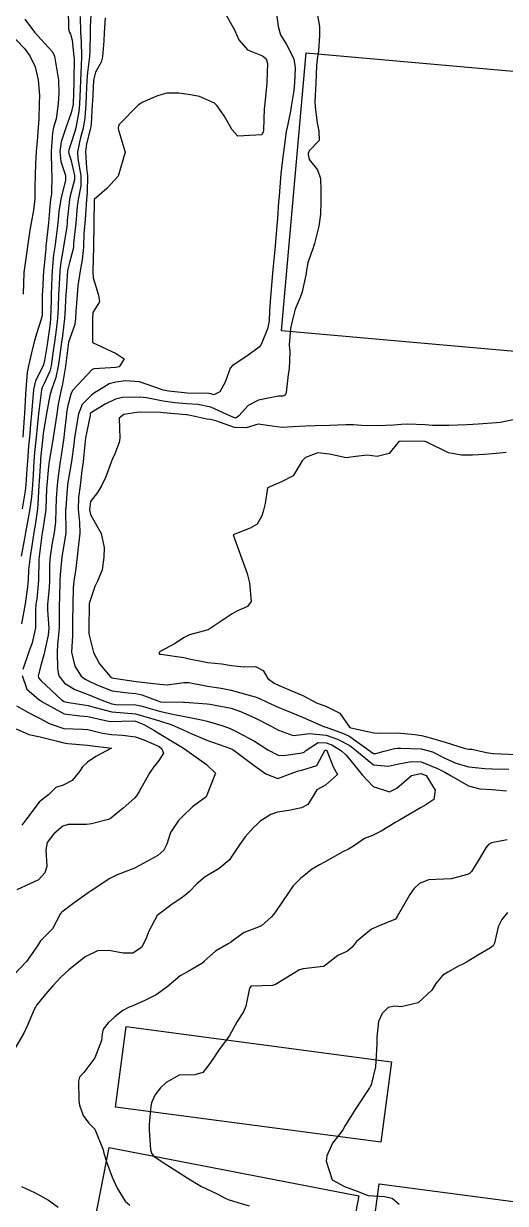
# Model space of a CAD drawing. Header units: metres. Extents: x 292545 to 299085, y 7450245 to 7463078.
# Drawn here: x 295996.8 to 296037.2, y 7456643.4 to 7456742.4 of the extents above; entities that cross this region are included whole.
import ezdxf

# ---------------------------------------------------------------- set-up
doc = ezdxf.new("R2010")
doc.units = ezdxf.units.M
for name, color, linetype in [('Curvas de Nivel 1m', 11, 'Continuous'), ('Curvas de Nivel 5m', 15, 'Continuous'), ('Edificações', 30, 'Continuous')]:
    doc.layers.add(name, color=color, linetype=linetype)

msp = doc.modelspace()

# ---------------------------------------------------------------- linework, layer by layer
at = {"layer": 'Curvas de Nivel 1m', "flags": 128}
for points, elevation in [([(296002.462, 7456743.614), (296002.383, 7456742.102), (296002.373, 7456741.615), (296002.355, 7456740.108), (296002.322, 7456739.615), (296002.152, 7456738.288), (296002.096, 7456737.617), (296002.044, 7456736.374), (296002.012, 7456735.618), (296001.924, 7456734.476), (296001.779, 7456733.62), (296001.572, 7456732.81), (296001.309, 7456731.624), (296001.329, 7456731.032), (296001.579, 7456729.621), (296001.576, 7456728.759), (296001.368, 7456727.623), (296001.29, 7456727.028), (296001.17, 7456725.625), (296000.984, 7456723.963), (296000.963, 7456723.635), (296000.927, 7456723.358), (296000.633, 7456722.34), (296000.491, 7456721.775), (296000.474, 7456721.641), (296000.344, 7456719.904), (296000.324, 7456719.643), (296000.241, 7456717.988), (296000.213, 7456717.644), (296000.038, 7456716.168), (295999.97, 7456715.646), (295999.795, 7456714.393), (295999.694, 7456713.648), (295999.486, 7456712.687), (295999.135, 7456711.654), (295998.994, 7456711.167), (295998.715, 7456709.658), (295998.683, 7456709.456), (295998.468, 7456708.179), (295998.407, 7456707.717), (295998.399, 7456707.661), (295998.211, 7456705.888), (295998.19, 7456705.662), (295998.086, 7456703.993), (295998.07, 7456703.663), (295997.993, 7456702.068), (295997.952, 7456701.664), (295997.754, 7456700.285), (295997.657, 7456699.667), (295997.473, 7456698.547), (295997.329, 7456697.67), (295997.202, 7456696.547), (295997.156, 7456695.678), (295997.097, 7456694.893), (295996.925, 7456693.681), (295996.615, 7456692.023)], 682), ([(296000.529, 7456743.635), (296000.563, 7456741.94), (296000.633, 7456741.633), (296000.714, 7456741.485), (296000.857, 7456741.003), (296001.014, 7456739.628), (296001.021, 7456739.447), (296001.009, 7456737.628), (296001.005, 7456737.434), (296000.94, 7456735.629), (296000.928, 7456735.493), (296000.786, 7456734.89), (296000.34, 7456733.637), (295999.936, 7456732.461), (295999.823, 7456731.644), (295999.909, 7456730.817), (296000.313, 7456729.636), (296000.313, 7456729.23), (295999.897, 7456727.642), (295999.729, 7456726.602), (295999.65, 7456725.645), (295999.529, 7456724.515), (295999.397, 7456723.653), (295999.306, 7456722.99), (295999.191, 7456721.654), (295999.166, 7456721.106), (295999.107, 7456719.655), (295999.094, 7456719.159), (295999.052, 7456717.655), (295999.015, 7456717.217), (295998.794, 7456715.658), (295998.763, 7456715.446), (295998.537, 7456714.101), (295998.456, 7456713.738), (295998.418, 7456713.661), (295997.772, 7456712.416), (295997.611, 7456711.669), (295997.522, 7456710.645), (295997.439, 7456709.67), (295997.364, 7456708.781), (295997.267, 7456707.672), (295997.204, 7456706.92), (295997.113, 7456705.673), (295997.069, 7456705.031), (295996.969, 7456703.674), (295996.916, 7456703.166), (295996.659, 7456701.677)], 684), ([(296001.539, 7456742.967), (296001.573, 7456741.623), (296001.602, 7456740.876), (296001.634, 7456739.622), (296001.603, 7456738.85), (296001.549, 7456737.623), (296001.526, 7456736.903), (296001.477, 7456735.623), (296001.415, 7456734.995), (296001.157, 7456733.626), (296001.079, 7456733.317), (296000.753, 7456732.283), (296000.584, 7456731.794), (296000.558, 7456731.633), (296000.578, 7456731.469), (296000.736, 7456730.983), (296001.069, 7456729.627), (296001.069, 7456729.277), (296000.706, 7456727.927), (296000.638, 7456727.631), (296000.451, 7456725.859), (296000.432, 7456725.634), (296000.4, 7456725.364), (296000.135, 7456723.645), (295999.912, 7456722.369), (295999.829, 7456721.648), (295999.758, 7456720.502), (295999.714, 7456719.649), (295999.672, 7456718.57), (295999.626, 7456717.65), (295999.527, 7456716.692), (295999.383, 7456715.652), (295999.279, 7456714.919), (295999.091, 7456713.654), (295998.979, 7456713.205), (295998.518, 7456712.194), (295998.342, 7456711.834), (295998.299, 7456711.662), (295998.084, 7456710.069), (295998.036, 7456709.664), (295997.89, 7456708.244), (295997.832, 7456707.666), (295997.711, 7456706.4), (295997.654, 7456705.668), (295997.576, 7456704.514), (295997.524, 7456703.669), (295997.442, 7456702.63), (295997.316, 7456701.671), (295997.175, 7456700.878), (295996.945, 7456699.674), (295996.847, 7456699.186), (295996.568, 7456697.678)], 683), ([(296003.632, 7456742.852), (296003.55, 7456741.603), (296003.514, 7456740.945), (296003.417, 7456739.604), (296003.289, 7456739.153), (296002.823, 7456738.3), (296002.672, 7456737.755), (296002.657, 7456737.612), (296002.556, 7456735.851), (296002.545, 7456735.612), (296002.455, 7456733.934), (296002.406, 7456733.614), (296002.074, 7456732.296), (296001.973, 7456731.618), (296002.065, 7456730.281), (296002.138, 7456729.616), (296002.121, 7456728.204), (296002.065, 7456727.616), (296001.975, 7456726.325), (296001.923, 7456725.618), (296001.851, 7456724.809), (296001.803, 7456723.623), (296001.712, 7456722.548), (296001.54, 7456721.626), (296001.348, 7456720.366), (296001.293, 7456719.63), (296001.174, 7456718.216), (296001.142, 7456717.632), (296001.072, 7456717.136), (296000.553, 7456715.64), (296000.317, 7456713.86), (296000.291, 7456713.642), (296000.042, 7456712.12), (295999.936, 7456711.646), (295999.689, 7456710.454), (295999.561, 7456709.649), (295999.423, 7456708.701), (295999.266, 7456707.652), (295999.154, 7456706.952), (295998.943, 7456705.655), (295998.88, 7456705.204), (295998.727, 7456703.657), (295998.707, 7456703.36), (295998.647, 7456701.657), (295998.628, 7456701.419), (295998.364, 7456699.761), (295998.353, 7456699.671), (295998.121, 7456697.886), (295998.084, 7456697.663), (295998.064, 7456697.388), (295998.032, 7456695.664), (295997.887, 7456694.079), (295997.825, 7456693.667), (295997.783, 7456693.163), (295997.782, 7456691.667), (295997.498, 7456690.428), (295997.223, 7456689.675), (295996.725, 7456688.18)], 681), ([(296017.979, 7456743.429), (296018.155, 7456742.142), (296018.353, 7456741.425), (296018.855, 7456740.631), (296019.453, 7456739.414), (296019.571, 7456738.673), (296019.521, 7456737.413), (296019.456, 7456736.764), (296019.245, 7456735.415), (296019.182, 7456735.023), (296018.843, 7456733.419), (296018.831, 7456733.361), (296018.765, 7456732.886), (296018.584, 7456731.583), (296018.558, 7456731.422), (296018.365, 7456729.785), (296018.343, 7456729.424), (296018.226, 7456727.899), (296018.186, 7456727.425), (296018.091, 7456726.013), (296018.037, 7456725.426), (296017.978, 7456724.742), (296017.874, 7456723.432), (296017.762, 7456722.307), (296017.669, 7456721.434), (296017.586, 7456720.409), (296017.511, 7456719.436), (296017.427, 7456718.274), (296017.378, 7456717.438), (296017.255, 7456716.758), (296016.722, 7456715.447), (296016.551, 7456715.231), (296015.525, 7456714.478), (296014.537, 7456713.833), (296014.312, 7456713.696), (296014.12, 7456713.474), (296013.69, 7456712.304), (296013.259, 7456711.482), (296012.748, 7456711.24), (296012.501, 7456711.3), (296012.337, 7456711.329), (296010.502, 7456711.38), (296008.984, 7456711.535), (296008.504, 7456711.628), (296008.367, 7456711.679), (296006.52, 7456712.312), (296005.342, 7456712.398), (296004.52, 7456712.303), (296003.962, 7456712.152), (296003.065, 7456711.604), (296002.732, 7456711.385), (296002.507, 7456711.242), (296001.687, 7456710.43), (296001.385, 7456709.626), (296001.167, 7456708.327), (296001.053, 7456707.631), (296000.989, 7456707.098), (296000.796, 7456705.635), (296000.473, 7456703.699), (296000.466, 7456703.639), (296000.406, 7456702.94), (296000.315, 7456701.719), (296000.312, 7456701.641), (296000.335, 7456699.669), (296000.33, 7456699.64), (296000.038, 7456697.951), (295999.996, 7456697.643), (295999.849, 7456696.123), (295999.83, 7456695.645), (295999.793, 7456694.152), (295999.77, 7456693.645), (295999.766, 7456692.157), (295999.764, 7456691.645), (295999.627, 7456690.272), (295999.588, 7456689.647), (295999.63, 7456688.245), (295999.743, 7456687.645), (296000.217, 7456687.038), (296001.094, 7456686.509), (296002.208, 7456686.079), (296003.341, 7456685.599), (296004.198, 7456685.292), (296004.532, 7456685.253), (296006.198, 7456685.218), (296006.614, 7456685.146), (296008.19, 7456684.68), (296009.29, 7456684.425), (296010.184, 7456684.267), (296011.717, 7456683.967), (296012.178, 7456683.856), (296013.408, 7456683.481), (296013.975, 7456683.277), (296014.17, 7456683.193), (296014.683, 7456682.949), (296016.16, 7456682.176), (296017.29, 7456681.439), (296018.146, 7456680.992), (296018.607, 7456680.962), (296020.15, 7456681.175), (296020.315, 7456681.233), (296020.48, 7456681.397), (296021.501, 7456682.046), (296022.16, 7456682.04), (296022.656, 7456681.871), (296023.462, 7456681.36), (296023.811, 7456681.018), (296024.143, 7456680.659), (296025.196, 7456679.339), (296026.113, 7456678.353), (296027.499, 7456677.926), (296028.112, 7456678.235), (296029.332, 7456679.292), (296030.125, 7456679.447), (296030.559, 7456679.276), (296031.319, 7456678.06), (296031.218, 7456677.269), (296030.548, 7456676.826), (296030.096, 7456676.572), (296028.321, 7456675.542), (296028.084, 7456675.403), (296028.028, 7456675.366), (296027.935, 7456675.311), (296026.792, 7456674.603), (296026.067, 7456674.246), (296025.399, 7456674), (296024.46, 7456673.346), (296024.051, 7456673.117), (296023.568, 7456672.877), (296022.039, 7456672.021), (296021.622, 7456671.8), (296020.932, 7456671.391), (296020.431, 7456670.992), (296020.022, 7456670.647), (296019.405, 7456670.016), (296018.979, 7456669.415), (296017.988, 7456667.936), (296017.769, 7456667.649), (296017.584, 7456667.434), (296016.743, 7456666.674), (296015.972, 7456666.366), (296015.306, 7456666.12), (296014.386, 7456665.466), (296014.152, 7456665.276), (296013.958, 7456665.152), (296012.879, 7456664.556), (296011.936, 7456663.715), (296011.847, 7456663.588), (296011.752, 7456663.502), (296010.592, 7456662.848), (296009.922, 7456662.463), (296008.81, 7456661.537), (296007.906, 7456660.869), (296007.022, 7456660.438), (296005.897, 7456659.942), (296005.633, 7456659.835), (296005.116, 7456659.578), (296004.437, 7456659.032), (296003.877, 7456658.519), (296003.473, 7456657.991), (296003.391, 7456657.597), (296003.315, 7456657.056), (296002.756, 7456655.606), (296001.83, 7456654.353), (296001.48, 7456653.969), (296001.397, 7456653.624), (296001.411, 7456652.012), (296001.469, 7456651.623), (296001.784, 7456650.752), (296002.267, 7456650.102), (296002.761, 7456649.605), (296003.475, 7456647.866), (296003.53, 7456647.593), (296003.568, 7456647.419), (296003.736, 7456646.872), (296004.212, 7456645.585), (296004.649, 7456644.645), (296005.299, 7456643.574), (296005.698, 7456643.233)], 679), ([(296021.401, 7456743.392), (296021.614, 7456742.132), (296021.612, 7456741.389), (296021.544, 7456740.084), (296021.41, 7456739.391), (296021.353, 7456738.874), (296021.303, 7456737.393), (296021.213, 7456735.809), (296021.24, 7456735.393), (296021.426, 7456734.037), (296021.548, 7456733.388), (296021.582, 7456732.566), (296020.748, 7456731.712), (296020.672, 7456731.472), (296020.669, 7456731.401), (296020.739, 7456730.988), (296021.448, 7456730.107), (296021.689, 7456729.386), (296021.726, 7456728.367), (296021.729, 7456727.384), (296021.701, 7456726.403), (296021.564, 7456725.387), (296021.186, 7456723.92), (296021.036, 7456723.394), (296020.916, 7456723.128), (296020.637, 7456722.309), (296020.501, 7456721.525), (296020.482, 7456721.401), (296020.15, 7456719.862), (296019.98, 7456719.406), (296019.575, 7456718.428), (296019.316, 7456717.413), (296019.182, 7456716.806), (296019.081, 7456715.415), (296019.127, 7456714.834), (296019.067, 7456713.415), (296018.998, 7456712.943), (296018.817, 7456711.417), (296018.721, 7456711.198), (296018.5, 7456711.119), (296018.188, 7456711.113), (296016.496, 7456710.772), (296015.617, 7456710.333), (296014.834, 7456709.466), (296014.643, 7456709.307), (296014.481, 7456709.308), (296014.101, 7456709.474), (296012.49, 7456710.193), (296011.397, 7456710.412), (296010.492, 7456710.462), (296009.475, 7456710.548), (296008.494, 7456710.695), (296007.092, 7456710.966), (296006.505, 7456711.031), (296005.088, 7456711), (296004.502, 7456710.879), (296003.638, 7456710.456), (296002.485, 7456709.755), (296002.411, 7456709.684), (296002.383, 7456709.611), (296002.358, 7456709.488), (296001.978, 7456707.617), (296001.851, 7456706.21), (296001.797, 7456705.62), (296001.681, 7456704.876), (296001.52, 7456703.623), (296001.4, 7456702.622), (296001.371, 7456701.625), (296001.471, 7456700.529), (296001.498, 7456699.623), (296001.396, 7456698.667), (296001.291, 7456697.626), (296001.13, 7456696.427), (296000.998, 7456695.63), (296000.939, 7456695.005), (296000.906, 7456693.631), (296000.901, 7456692.252), (296000.902, 7456691.631), (296000.877, 7456691.018), (296000.816, 7456689.631), (296001.072, 7456688.469), (296001.608, 7456687.619), (296001.964, 7456687.357), (296002.219, 7456687.235), (296002.934, 7456686.884), (296004.211, 7456686.403), (296005.561, 7456686.225), (296006.209, 7456686.17), (296006.715, 7456686.069), (296008.056, 7456685.542), (296008.202, 7456685.491), (296008.261, 7456685.481), (296010.202, 7456685.442), (296010.283, 7456685.438), (296012.2, 7456685.3), (296012.424, 7456685.272), (296014.195, 7456684.924), (296014.987, 7456684.666), (296016.183, 7456684.128), (296017.556, 7456683.436), (296018.17, 7456683.097), (296019.399, 7456682.645), (296020.166, 7456682.738), (296020.738, 7456682.824), (296022.166, 7456682.659), (296023.134, 7456682.337), (296024.157, 7456681.805), (296024.732, 7456681.344), (296026.136, 7456680.177), (296027.381, 7456680.071), (296028.137, 7456680.25), (296029.306, 7456680.458), (296030.14, 7456680.42), (296031.53, 7456679.868), (296032.127, 7456679.553), (296032.651, 7456679.255), (296034.115, 7456678.427), (296035.067, 7456678.181), (296036.112, 7456678.099), (296037.3, 7456678.009)], 678), ([(295995.516, 7456741.693), (295996.849, 7456740.285), (295997.318, 7456739.675), (295997.742, 7456738.758), (295998.017, 7456737.668), (295998.106, 7456736.361), (295998.104, 7456735.667), (295998.065, 7456734.383), (295998.014, 7456733.668), (295997.914, 7456732.51), (295997.852, 7456731.669), (295997.795, 7456730.606), (295997.75, 7456729.67), (295997.733, 7456728.649), (295997.721, 7456727.67), (295997.629, 7456726.73), (295997.42, 7456725.673), (295997.298, 7456725.042), (295997.119, 7456723.675), (295997.068, 7456723.255), (295996.83, 7456721.678), (295996.811, 7456721.488), (295996.735, 7456719.679)], 686), ([(296038.143, 7456709.193), (296036.765, 7456708.922), (296036.48, 7456708.888), (296034.936, 7456708.768), (296034.478, 7456708.739), (296033.965, 7456708.725), (296032.477, 7456708.656), (296031.097, 7456708.653), (296030.477, 7456708.707), (296029.007, 7456708.765), (296028.477, 7456708.738), (296027.851, 7456708.684), (296026.476, 7456708.637), (296025.149, 7456708.67), (296024.477, 7456708.715), (296023.835, 7456708.718), (296022.476, 7456708.652), (296021.246, 7456708.621), (296020.475, 7456708.602), (296019.354, 7456708.532), (296018.474, 7456708.495), (296017.651, 7456708.609), (296016.476, 7456708.762), (296015.46, 7456708.473), (296014.473, 7456708.475), (296012.911, 7456709.053), (296012.48, 7456709.166), (296012.166, 7456709.181), (296010.654, 7456709.517), (296010.502, 7456709.538), (296010.483, 7456709.539), (296010.462, 7456709.541), (296008.485, 7456709.728), (296008.287, 7456709.741), (296006.486, 7456709.771), (296006.298, 7456709.76), (296005.195, 7456709.583), (296004.803, 7456709.263), (296004.853, 7456707.586), (296004.815, 7456707.229), (296004.443, 7456706.278), (296004.211, 7456705.817), (296004.133, 7456705.593), (296003.672, 7456704.346), (296003.325, 7456703.601), (296002.972, 7456703.04), (296002.4, 7456702.281), (296002.314, 7456701.611), (296002.386, 7456701.175), (296003.298, 7456699.601), (296003.542, 7456698.407), (296003.524, 7456697.598), (296003.38, 7456696.547), (296002.979, 7456695.603), (296002.772, 7456695.15), (296002.295, 7456693.722), (296002.281, 7456693.622), (296002.25, 7456691.61), (296002.266, 7456691.181), (296002.64, 7456689.606), (296003.165, 7456688.67), (296004.043, 7456687.592), (296004.222, 7456687.488), (296004.354, 7456687.456), (296006.219, 7456687.17), (296007.683, 7456687.014), (296008.217, 7456686.937), (296008.842, 7456686.908), (296010.219, 7456687.101), (296010.65, 7456687.084), (296012.216, 7456686.796), (296013.358, 7456686.627), (296014.213, 7456686.461), (296015.602, 7456686.063), (296016.207, 7456685.888), (296016.526, 7456685.765), (296017.228, 7456685.435), (296018.197, 7456685.002), (296018.892, 7456684.713), (296020.185, 7456684.175), (296022.04, 7456683.381), (296022.172, 7456683.334), (296023.633, 7456682.824), (296024.165, 7456682.548), (296025.871, 7456681.333), (296026.15, 7456681.144), (296026.353, 7456681.125), (296027.044, 7456681.321), (296027.908, 7456681.56), (296028.156, 7456681.58), (296028.428, 7456681.578), (296030.155, 7456681.533), (296031.084, 7456681.271), (296032.145, 7456680.751), (296033.055, 7456680.335), (296034.134, 7456680.009), (296035.491, 7456679.861), (296036.132, 7456679.837), (296037.5, 7456679.828)], 677), ([(296037.274, 7456706.379), (296036.449, 7456706.308), (296035.455, 7456706.213), (296034.447, 7456706.176), (296033.522, 7456706.168), (296032.449, 7456706.353), (296030.563, 7456707.279), (296030.463, 7456707.317), (296030.422, 7456707.322), (296028.463, 7456707.341), (296028.275, 7456707.303), (296027.455, 7456706.308), (296026.444, 7456706.053), (296025.609, 7456706.175), (296024.443, 7456706.018), (296023.861, 7456705.939), (296022.446, 7456706.239), (296021.462, 7456706.375), (296020.441, 7456705.969), (296020.15, 7456705.69), (296019.981, 7456705.405), (296019.398, 7456704.435), (296018.418, 7456703.922), (296017.247, 7456703.437), (296017.066, 7456702.106), (296016.9, 7456701.442), (296016.764, 7456701.068), (296016.377, 7456700.382), (296015.787, 7456700.04), (296014.363, 7456699.47), (296015.11, 7456697.462), (296015.534, 7456696.249), (296015.744, 7456695.456), (296015.87, 7456693.882), (296015.565, 7456693.457), (296014.678, 7456693.077), (296014.287, 7456692.85), (296012.273, 7456691.5), (296010.697, 7456691.085), (296010.263, 7456690.879), (296009.434, 7456690.349), (296008.245, 7456689.694), (296008.166, 7456689.619), (296008.142, 7456689.542), (296008.18, 7456689.479), (296008.242, 7456689.473), (296008.307, 7456689.475), (296010.24, 7456689.178), (296010.664, 7456689.09), (296012.236, 7456688.782), (296013.411, 7456688.658), (296014.234, 7456688.528), (296015.294, 7456688.397), (296016.233, 7456688.428), (296016.88, 7456688.091), (296017.283, 7456687.434), (296017.822, 7456687.029), (296018.217, 7456686.842), (296019.208, 7456686.415), (296020.209, 7456685.991), (296021.374, 7456685.388), (296022.19, 7456685.07), (296023.332, 7456684.51), (296024.119, 7456683.351), (296024.152, 7456683.33), (296024.173, 7456683.318), (296024.24, 7456683.282), (296026.168, 7456682.857), (296026.647, 7456682.846), (296028.168, 7456682.856), (296029.616, 7456682.736), (296030.167, 7456682.642), (296031.009, 7456682.427), (296032.161, 7456682.096), (296033.841, 7456681.558), (296034.155, 7456681.497), (296034.402, 7456681.483), (296035.621, 7456681.218), (296036.152, 7456681.145), (296036.219, 7456681.142), (296038.151, 7456681.044)], 676), ([(295996.665, 7456687.683), (295997.054, 7456686.52), (295998.054, 7456685.662), (295998.202, 7456685.575), (295998.442, 7456685.415), (296000.185, 7456684.47), (296001.508, 7456684.295), (296002.182, 7456684.236), (296003.921, 7456683.849), (296004.176, 7456683.818), (296005.888, 7456683.862), (296006.177, 7456683.832), (296006.877, 7456683.559), (296007.709, 7456683.088), (296008.166, 7456682.819), (296009.969, 7456681.707), (296010.154, 7456681.599), (296010.284, 7456681.519), (296012.134, 7456680.214), (296012.894, 7456679.488), (296012.103, 7456677.5), (296010.949, 7456676.657), (296010.086, 7456675.81), (296009.938, 7456675.668), (296009.786, 7456675.523), (296009.101, 7456674.496), (296008.792, 7456673.533), (296008.552, 7456673.031), (296008.043, 7456672.574), (296006.211, 7456671.567), (296006.032, 7456671.493), (296004.647, 7456670.964), (296004.023, 7456670.645), (296002.461, 7456669.613), (296002.198, 7456669.429), (296002.008, 7456669.296), (296001.031, 7456668.596), (295999.986, 7456667.821), (295999.903, 7456667.722), (295999.863, 7456667.641), (295999.199, 7456666.419), (295998.441, 7456665.655), (295998.207, 7456665.41), (295997.953, 7456664.99), (295997.039, 7456663.673), (295995.926, 7456662.542)], 681), ([(295996.194, 7456685.12), (295997.39, 7456684.467), (295998.179, 7456684.079), (295998.93, 7456683.652), (296000.169, 7456683.224), (296001.739, 7456683.186), (296002.168, 7456683.159), (296003.416, 7456682.852), (296004.164, 7456682.719), (296005.083, 7456682.662), (296006.163, 7456682.545), (296006.882, 7456682.281), (296008.155, 7456681.714), (296008.393, 7456681.538), (296008.522, 7456681.161), (296008.138, 7456680.542), (296007.686, 7456679.99), (296007.389, 7456679.551), (296006.474, 7456677.931), (296006.27, 7456677.567), (296006.101, 7456677.371), (296005.129, 7456676.543), (296004.084, 7456675.679), (296003.907, 7456675.593), (296002.472, 7456675.219), (296002.076, 7456675.172), (296000.529, 7456675.182), (296000.074, 7456675.034), (295999.309, 7456674.403), (295998.749, 7456673.653), (295998.646, 7456673.055), (295998.73, 7456671.653), (295998.558, 7456671.124), (295998.022, 7456670.522), (295996.204, 7456669.687)], 682), ([(295996.168, 7456683.195), (295997.226, 7456682.737), (295998.162, 7456682.527), (295999.636, 7456682.168), (296000.157, 7456682.028), (296000.492, 7456681.97), (296002.155, 7456681.819), (296002.337, 7456681.8), (296004.153, 7456681.59), (296002.859, 7456680.893), (296002.135, 7456680.395), (296001.734, 7456680.019), (296001.47, 7456679.627), (296000.874, 7456678.874), (296000.111, 7456678.484), (295999.492, 7456678.267), (295998.877, 7456677.652), (295998.425, 7456677.332), (295998.097, 7456677.042), (295997.067, 7456675.675), (295996.65, 7456675.106)], 683), ([(296037.374, 7456673.886), (296036.059, 7456673.633), (296035.782, 7456673.489), (296035.573, 7456673.217), (296034.937, 7456672.122), (296034.375, 7456671.235), (296034.206, 7456671.061), (296034.029, 7456670.969), (296032.662, 7456670.615), (296032.023, 7456670.583), (296030.754, 7456670.54), (296030.017, 7456670.218), (296029.532, 7456669.765), (296029.192, 7456669.292), (296028.137, 7456667.46), (296028.049, 7456667.309), (296027.982, 7456667.224), (296026.626, 7456666.674), (296025.974, 7456666.403), (296024.733, 7456665.348), (296024.39, 7456664.92), (296023.951, 7456664.547), (296023.139, 7456664.174), (296022.127, 7456663.378), (296022.02, 7456663.291), (296021.932, 7456663.259), (296020.251, 7456663.075), (296019.929, 7456662.972), (296018.787, 7456662.282), (296017.916, 7456661.737), (296017.68, 7456661.668), (296015.914, 7456661.604), (296015.811, 7456661.554), (296015.744, 7456661.452), (296015.436, 7456659.917), (296015.235, 7456659.457), (296014.704, 7456658.639), (296014.049, 7456657.477), (296013.86, 7456657.185), (296013.135, 7456656.203), (296012.651, 7456655.492), (296012.337, 7456654.994), (296011.831, 7456654.353), (296011.154, 7456654.182), (296009.829, 7456654.154), (296008.746, 7456653.536), (296008.278, 7456653.081), (296007.806, 7456652.453), (296007.518, 7456651.832), (296007.45, 7456651.553), (296007.32, 7456650.012), (296007.318, 7456649.555), (296007.439, 7456647.862), (296007.547, 7456647.552), (296007.74, 7456647.303), (296008.806, 7456646.606), (296009.728, 7456646.025), (296010.507, 7456645.512), (296011.716, 7456644.799), (296013.019, 7456644.178), (296013.706, 7456643.823), (296013.944, 7456643.715), (296014.748, 7456643.464), (296015.699, 7456643.178)], 678), ([(296037.392, 7456667.793), (296036.925, 7456667.201), (296036.604, 7456666.577), (296036.309, 7456665.207), (296036.176, 7456664.992), (296035.957, 7456664.838), (296034.943, 7456664.23), (296033.939, 7456663.62), (296033.687, 7456663.492), (296033.213, 7456663.247), (296032.39, 7456662.793), (296031.925, 7456662.502), (296031.365, 7456661.819), (296031.031, 7456661.269), (296029.902, 7456660.205), (296028.462, 7456659.865), (296027.899, 7456659.935), (296027.385, 7456659.828), (296026.878, 7456659.32), (296026.569, 7456658.637), (296026.437, 7456657.324), (296026.414, 7456656.768), (296026.355, 7456655.325), (296026.32, 7456654.841), (296025.936, 7456653.329), (296025.903, 7456653.238), (296025.81, 7456653.069), (296024.661, 7456651.347), (296023.779, 7456649.921), (296023.571, 7456649.566), (296023.419, 7456649.364), (296022.701, 7456648.428), (296022.24, 7456647.375), (296022.177, 7456646.938), (296022.685, 7456645.37), (296023.717, 7456644.809), (296024.77, 7456644.401), (296025.71, 7456644.053), (296027.055, 7456643.971), (296027.708, 7456643.81), (296028.295, 7456643.304)], 677)]:
    msp.add_lwpolyline(points, dxfattribs=dict(at, elevation=elevation))
at = {"layer": 'Curvas de Nivel 5m', "flags": 128}
for points, elevation in [([(296013.545, 7456743.483), (296014.493, 7456741.848), (296014.662, 7456741.472), (296014.858, 7456741.012), (296015.561, 7456740.17), (296016.845, 7456739.673), (296017.145, 7456739.437), (296017.247, 7456739.026), (296017.201, 7456737.436), (296017.168, 7456737.078), (296016.992, 7456735.438), (296016.978, 7456735.251), (296016.916, 7456733.439), (296016.901, 7456733.309), (296016.767, 7456733.038), (296015.254, 7456732.974), (296014.765, 7456732.923), (296014.273, 7456733.475), (296013.621, 7456734.646), (296013.029, 7456735.488), (296012.795, 7456735.704), (296011.543, 7456736.251), (296010.802, 7456736.408), (296009.803, 7456736.53), (296008.803, 7456736.531), (296008.032, 7456736.317), (296006.795, 7456735.784), (296006.414, 7456735.566), (296004.776, 7456733.885), (296004.733, 7456733.631), (296004.731, 7456733.59), (296004.769, 7456733.348), (296005.315, 7456731.581), (296004.723, 7456729.59), (296003.768, 7456728.544), (296002.703, 7456727.61), (296002.673, 7456725.61), (296002.641, 7456723.61), (296002.605, 7456721.629), (296002.6, 7456721.61), (296002.6, 7456721.588), (296002.617, 7456721.04), (296003.074, 7456719.605), (296003.163, 7456719.038), (296002.588, 7456718.132), (296002.567, 7456717.61), (296002.553, 7456715.61), (296004.544, 7456714.689), (296005.216, 7456714.256), (296004.814, 7456713.586), (296004.532, 7456713.52), (296002.714, 7456713.425), (296002.53, 7456713.346), (296000.921, 7456711.634), (296000.77, 7456711.375), (296000.493, 7456710.333), (296000.391, 7456709.735), (296000.379, 7456709.641), (296000.184, 7456707.924), (296000.148, 7456707.643), (295999.94, 7456706.146), (295999.862, 7456705.646), (295999.676, 7456704.392), (295999.594, 7456703.648), (295999.516, 7456702.534), (295999.487, 7456701.649), (295999.449, 7456700.577), (295999.339, 7456699.65), (295999.194, 7456698.812), (295999.009, 7456697.653), (295998.961, 7456697.03), (295998.969, 7456695.654), (295998.942, 7456695.025), (295998.791, 7456693.655), (295998.787, 7456693.156), (295998.897, 7456691.654), (295998.849, 7456691.069), (295998.548, 7456689.657), (295998.493, 7456689.405), (295998.231, 7456688.513), (295997.994, 7456687.663), (295998.03, 7456687.471), (295998.219, 7456687.272), (295999.972, 7456685.642), (296000.201, 7456685.497), (296000.385, 7456685.452), (296002.196, 7456685.159), (296002.8, 7456684.998), (296004.189, 7456684.632), (296005.215, 7456684.552), (296006.186, 7456684.461), (296007.704, 7456684.023), (296008.178, 7456683.872), (296009.222, 7456683.53), (296010.169, 7456683.12), (296010.903, 7456682.775), (296012.16, 7456682.248), (296012.713, 7456682.046), (296014.154, 7456681.564), (296014.331, 7456681.468), (296016.133, 7456680.127), (296017.112, 7456679.44), (296018.119, 7456679.025), (296019.153, 7456679.415), (296019.841, 7456679.691), (296020.128, 7456679.731), (296021.391, 7456680.131), (296022.066, 7456681.381), (296022.112, 7456681.422), (296022.153, 7456681.421), (296022.185, 7456681.411), (296022.22, 7456681.379), (296022.771, 7456680.009), (296023.116, 7456679.365), (296022.114, 7456678.477), (296021.403, 7456678.094), (296020.976, 7456677.391), (296020.635, 7456676.857), (296020.095, 7456676.56), (296019.038, 7456676.362), (296018.091, 7456676.206), (296017.519, 7456676.006), (296016.645, 7456675.444), (296016.343, 7456675.184), (296016.075, 7456674.912), (296015.389, 7456674.13), (296014.888, 7456673.462), (296014.56, 7456672.953), (296014.04, 7456672.194), (296013.2, 7456671.483), (296012.026, 7456670.792), (296011.323, 7456670.203), (296010.681, 7456669.513), (296010.32, 7456669.205), (296010.005, 7456668.994), (296009.127, 7456668.402), (296007.983, 7456667.55), (296007.303, 7456666.223), (296007.04, 7456665.559), (296006.672, 7456664.843), (296005.945, 7456664.38), (296005.142, 7456664.381), (296003.948, 7456664.601), (296002.987, 7456664.565), (296001.94, 7456664.07), (296001.688, 7456663.871), (296001.392, 7456663.625), (296000.588, 7456662.971), (295999.92, 7456662.353), (295999.572, 7456661.988), (295999.251, 7456661.647), (295998.625, 7456660.934), (295997.897, 7456660.049), (295997.658, 7456659.664), (295997.139, 7456658.406), (295996.791, 7456657.676), (295995.847, 7456656.056)], 680), ([(295996.879, 7456742.748), (295997.697, 7456741.672), (295998.85, 7456740.405), (295999.208, 7456740.016), (295999.374, 7456739.652), (295999.501, 7456738.981), (295999.711, 7456737.647), (295999.738, 7456736.582), (295999.678, 7456735.647), (295999.529, 7456734.397), (295999.305, 7456733.652), (295999.202, 7456733.218), (295999.085, 7456731.655), (295999.118, 7456730.045), (295999.146, 7456729.654), (295999.124, 7456728.071), (295999.052, 7456727.655), (295999.001, 7456727.352), (295998.871, 7456725.657), (295998.663, 7456723.67), (295998.651, 7456723.502), (295998.48, 7456721.806), (295998.466, 7456721.662), (295998.357, 7456719.911), (295998.348, 7456719.663), (295998.333, 7456717.914), (295998.291, 7456717.663), (295997.869, 7456716.361), (295997.673, 7456715.669), (295997.461, 7456714.754), (295997.201, 7456713.673), (295997.088, 7456713.114), (295996.96, 7456711.676), (295996.938, 7456711.245), (295996.854, 7456709.676), (295996.831, 7456709.325), (295996.712, 7456707.678)], 685), ([(295996.607, 7456644.788), (295997.709, 7456644.296), (295998.123, 7456644.08), (295998.871, 7456643.652), (295999.694, 7456643.062)], 680)]:
    msp.add_lwpolyline(points, dxfattribs=dict(at, elevation=elevation))
at = {"layer": 'Edificações'}
for points in [[(296020.492, 7456739.915), (296074.165, 7456735.181), (296072.108, 7456711.856), (296018.435, 7456716.589)], [(296026.749, 7456648.512), (296004.487, 7456651.462), (296005.383, 7456658.222), (296027.644, 7456655.273)], [(296003.952, 7456648.071), (296024.917, 7456644.015), (296023.531, 7456636.851), (296002.566, 7456640.907)], [(296026.611, 7456645.023), (296044.247, 7456642.687), (296043.195, 7456634.743), (296025.558, 7456637.079)]]:
    msp.add_lwpolyline(points, close=True, dxfattribs=at)

doc.saveas('drawing.dxf')
